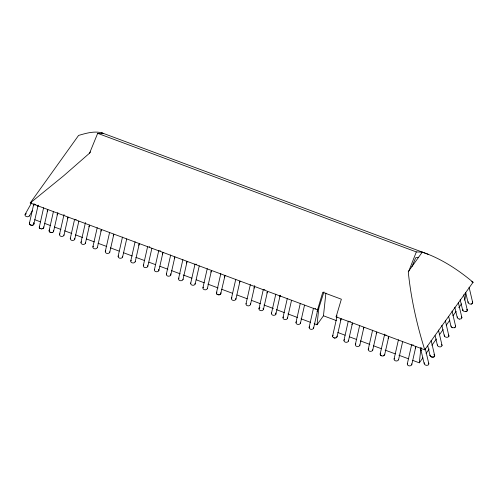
<?xml version="1.0" encoding="UTF-8"?>
<svg xmlns="http://www.w3.org/2000/svg" width="498" height="498" viewBox="0 0 498 498"><rect width="100%" height="100%" fill="white"/><g stroke="black" fill="none" stroke-linecap="round" stroke-linejoin="round"><path stroke-width="0.75" d="M29.556 215.248C29.426 217.819 24.078 216.904 25.087 214.426L31.66 202.698M425.236 348.519L428.846 363.857C428.753 366.721 422.59 365.115 424.701 362.718M431.094 340.339L434.704 355.678L434.517 356.444M438.452 330.05L442.062 345.388C441.882 347.76 437.319 347.224 437.425 344.94M444.421 336.144L444.471 334.961M448.916 336.194L445.318 320.457M451.431 327.136L451.014 325.953M452.041 311.063L455.651 326.402L454.699 327.74L452.371 327.709M459.212 319.131L457.394 318.017L457.438 316.846M462.779 310.484L462.841 309.295M465.817 311.599L463.495 311.188L462.667 309.669M466.788 311.225L467.292 310.522L467.161 309.719M471.22 304.041C469.907 304.39 467.454 303.388 468.245 301.744M472.708 302.566L472.515 303.35M420.972 347.598L421.047 350.443L424.19 363.808M29.438 223.322L29.475 224.187L30.135 224.891L31.835 225.283M33.341 224.841L33.939 223.664L33.559 222.874M39.261 227.399L43.612 207.741M41.658 228.943L43.214 228.451L43.762 227.325M43.544 228.121L43.643 226.914M50.952 232.572L49.464 231.863L49.115 230.667L53.46 211.426M49.109 231.066L49.626 229.952L49.115 230.667M53.392 231.807L53.529 230.586M64.018 214.526L59.499 234.508C59.318 236.737 63.209 237.191 63.962 235.261L68.064 217.128M63.962 235.261L63.999 234.851M74.613 219.276L70.268 238.517C70.087 240.746 73.978 241.194 74.731 239.27L78.833 221.137M74.731 239.27L74.65 238.449M85.463 222.513L80.95 242.489C80.769 244.717 84.66 245.172 85.413 243.242L89.516 225.115M85.413 243.242L85.451 242.831M97.222 227.686L92.871 246.927C92.69 249.156 96.581 249.61 97.334 247.68L101.436 229.547M97.334 247.68L97.371 247.269M109.628 232.305L105.277 251.546C105.097 253.775 108.987 254.229 109.741 252.299L113.843 234.166M109.741 252.299L109.778 251.888M122.471 237.085L118.119 256.327C117.939 258.555 121.829 259.004 122.583 257.08L126.685 238.947M122.583 257.08L122.502 256.258M135.095 241.785L130.744 261.027C130.563 263.249 134.454 263.703 135.207 261.774L139.309 243.647M135.207 261.774L135.244 261.363M147.657 246.46L143.312 265.702C143.131 267.93 147.016 268.378 147.775 266.455L151.871 248.321M147.775 266.455L147.688 265.633M158.75 250.587L154.399 269.829C154.218 272.057 158.109 272.512 158.868 270.582L162.964 252.449M158.868 270.582L158.52 269.387M170.671 255.026L166.326 274.267C166.139 276.496 170.03 276.944 170.789 275.021L174.885 256.887M170.789 275.021L170.441 273.819M182.884 259.57L178.533 278.812C178.352 281.04 182.243 281.488 182.996 279.565L187.099 261.431M182.996 279.565L183.034 279.154M195.023 264.089L190.672 283.331C190.491 285.559 194.382 286.008 195.135 284.084L199.237 265.951M195.135 284.084L195.054 283.262M207.255 268.64L202.904 287.881C202.723 290.11 206.614 290.558 207.367 288.635L211.469 270.501M207.367 288.635L207.405 288.224M220.863 293.658L220.851 292.743M235.772 279.254L231.421 298.495C231.24 300.724 235.131 301.178 235.89 299.248L239.986 281.115M235.89 299.248L235.803 298.427M250.338 284.675L245.993 303.917C245.807 306.146 249.697 306.6 250.457 304.67L254.727 285.784L253.924 288.143M250.457 304.67L250.37 303.848M263.311 289.506L258.96 308.748C258.779 310.976 262.67 311.424 263.43 309.501L267.526 291.367M263.43 309.501L263.081 308.299M275.799 294.15L271.447 313.391C271.267 315.62 275.157 316.074 275.917 314.145L280.181 295.258L279.832 296.553M275.917 314.145L275.562 312.949M287.315 298.439L282.97 317.68C282.783 319.909 286.674 320.357 287.433 318.434L291.529 300.3M287.433 318.434L287.346 317.612M300.319 303.276L295.968 322.517C295.787 324.746 299.678 325.2 300.437 323.27L304.533 305.137M300.437 323.27L300.35 322.449M313.472 308.175L309.121 327.416C308.941 329.645 312.831 330.093 313.591 328.17L317.861 309.283L317.058 311.636M313.591 328.17L313.503 327.348M332.508 336.542L336.934 316.846M337.009 336.885L336.965 336.019M348.289 321.129L343.944 340.371C343.757 342.599 347.648 343.054 348.407 341.124L352.503 322.99M348.407 341.124L348.32 340.308M359.687 325.375L355.335 344.616C355.155 346.838 359.046 347.293 359.799 345.363L363.901 327.236M359.799 345.363L359.836 344.952M372.591 330.174L368.24 349.415C368.059 351.644 371.95 352.098 372.709 350.169L376.805 332.035M372.709 350.169L372.741 349.758M380.211 353.873C379.675 356.244 383.858 356.873 384.637 354.85L388.733 336.723M384.637 354.85L384.711 354.215M398.437 339.792L394.086 359.033C393.906 361.262 397.796 361.716 398.549 359.786L402.652 341.653M398.549 359.786L398.587 359.375M411.647 344.709L407.296 363.951C407.115 366.179 411.006 366.634 411.765 364.704L415.861 346.571M411.765 364.704L411.678 363.889M33.989 205.244L34.15 203.732M314.132 323.688L317.039 324.771L318.826 308.106L323.955 291.859M317.039 324.771L323.463 315.794L325.897 293.067M412.767 360.396L419.316 362.83L420.935 347.685M465.723 292.83L465.076 298.887L464.18 300.145M33.74 204.13L29.388 223.372L29.625 222.936M33.858 224.125L38.128 205.238M43.731 227.735L47.827 209.602M53.579 231.421L57.849 212.534M220.819 273.57L216.468 292.812C216.269 294.555 218.678 295.14 219.973 294.536M225.034 275.431L220.676 294.044M341.149 318.708L337.053 336.841L336.057 337.862M384.686 334.121L380.167 354.103L380.727 353.157M37.773 206.533L38.178 205.188M317.525 309.912L322.766 292.282L341.36 299.205L336.125 316.834L424.75 349.82L473.1 282.254C459.511 270.906 444.608 260.877 428.112 254.26L101.748 132.792C94.004 130.874 86.011 133.265 78.578 135.425L30.229 202.985L317.525 309.912L318.826 308.106M30.229 202.985L63.607 175.844L89.609 153.116L97.683 133.333L103.615 133.545L101.748 132.792M424.75 349.82C416.845 324.59 411.037 298.651 408.316 272.338L416.334 251.926L422.267 252.137L428.112 254.26M411.927 266.592L415.712 257.759L418.6 257.261M47.198 211.208L47.677 210.15M57.046 214.887L57.531 213.823M67.429 218.734L67.884 217.67M88.881 226.715L89.335 225.656M100.801 231.153L101.256 230.095M113.208 235.772L113.662 234.707M138.674 245.246L139.129 244.188M162.336 254.055L162.784 252.99M174.256 258.487L174.705 257.429M186.464 263.031L186.918 261.973M210.835 272.107L211.289 271.043M224.33 277.125L224.853 275.973M239.357 282.721L239.806 281.656M266.897 292.967L267.345 291.909M340.476 320.357L340.968 319.249M351.874 324.596L352.323 323.538M363.266 328.836L363.721 327.777M376.177 333.641L376.625 332.583M388.104 338.323L388.596 337.034M415.232 348.177L415.681 347.118M448.922 336.181C448.132 337.868 445.355 337.557 444.428 336.131M467.105 310.908L467.28 310.534M33.721 224.461L33.908 224.075M59.499 234.508L60.015 233.792M70.268 238.517L70.455 238.131M80.95 242.489L81.46 241.773M92.871 246.927L93.381 246.211M105.277 251.546L105.794 250.83M118.119 256.327L118.306 255.941M130.744 261.027L131.26 260.305M143.312 265.702L143.822 264.986M154.399 269.829L154.592 269.443M166.326 274.267L166.513 273.881M178.533 278.812L179.05 278.096M190.672 283.331L190.859 282.945M202.904 287.881L203.421 287.165M216.655 292.426C215.453 294.505 219.151 295.65 220.421 294.281M231.421 298.495L231.937 297.779M245.993 303.917L246.18 303.531M258.96 308.748L259.153 308.362M271.447 313.391L271.634 313.005M282.97 317.68L283.48 316.958M295.968 322.517L296.484 321.801M309.121 327.416L309.638 326.694M332.546 336.131L332.77 335.702M343.944 340.371L344.454 339.655M355.335 344.616L355.846 343.894M368.24 349.415L368.757 348.7M384.68 354.626L383.192 355.765M394.086 359.033L394.597 358.317M407.296 363.951L407.482 363.565M29.363 216.02L32.389 210.629M89.609 153.116L90.424 151.977M336.125 316.834L336.984 315.626M408.26 271.709L422.267 252.137M419.316 362.83L422.908 357.819M426.045 353.431L429.189 349.042M431.878 345.282L436.366 339.007M439.504 334.625L443.096 329.608M446.233 325.219L449.825 320.202M452.962 315.813L456.106 311.424M458.795 307.664L461.49 303.905M53.423 231.794L52.62 232.398M216.586 292.519L216.979 292.089M220.353 294.374L220.745 293.945M332.732 335.745L333.062 335.415M380.354 353.717L380.684 353.381M25.087 214.426L26.388 213.723M472.197 303.662L472.521 303.338M434.194 356.761L434.717 356.033L434.3 354.856M421.439 350.542L421.047 350.443M32.899 225.102L33.391 224.791M42.803 228.719L43.245 228.458M259.477 308.025L259.919 307.77M336.536 337.557L334.942 338.092L333.293 337.65M471.749 303.905L472.204 303.656M466.8 311.206L465.804 311.611M454.705 327.728L455.147 327.491M433.752 357.004L434.225 356.724M32.37 225.264L32.949 225.052M52.091 232.56L52.657 232.385M471.214 304.054L471.762 303.898M433.783 356.96L432.015 357.141M31.785 225.326L32.42 225.214M51.506 232.628L52.122 232.554M433.248 357.11L431.43 356.979M41.689 228.949L40.008 228.501M50.914 232.578L51.543 232.616M334.388 337.999L334.98 338.042M459.212 319.137L461.397 318.757L461.901 317.668L458.291 302.33M35.314 204.41L35.875 204.56M149.232 246.747L149.798 246.896M31.243 225.233L29.793 224.517L29.407 223.733M315.047 308.455L315.614 308.611M349.864 321.415L350.43 321.565M97.683 133.333L416.334 251.926M471.643 281.712L473.1 282.254M323.463 315.794L336.337 320.581M34.717 219.693L40.537 221.859M44.901 223.484L50.721 225.65M54.363 227.001L60.912 229.441M64.547 230.792L71.824 233.5M75.459 234.857L82.736 237.565M86.378 238.922L94.383 241.897M98.019 243.254L106.753 246.504M110.388 247.855L119.122 251.104M123.485 252.729L132.219 255.978M135.854 257.335L144.588 260.585M148.958 262.209L155.507 264.65M159.87 266.274L167.876 269.25M171.511 270.607L180.245 273.856M183.152 274.94L191.886 278.189M196.249 279.814L204.255 282.789M207.896 284.146L218.08 287.937M221.722 289.288L232.634 293.353M236.998 294.978L247.189 298.769M251.552 300.394L260.286 303.643M263.921 305L273.383 308.517M276.297 309.6L284.296 312.582M287.937 313.933L297.393 317.456M301.035 318.807L310.491 322.33M337.818 332.502L345.095 335.21M349.465 336.835L356.736 339.543M360.378 340.9L369.84 344.417M373.475 345.774L381.48 348.749M385.116 350.106L395.306 353.897M398.942 355.248L408.404 358.772M452.377 327.703L451.431 327.13M427.776 345.973L430.048 355.622L431.455 356.935M412.724 344.753L413.222 344.996M385.595 334.899L386.093 335.142M264.394 289.543L264.886 289.786M196.1 264.127L196.598 264.37M380.958 355.391L381.456 355.634M159.833 250.625L160.325 250.874M75.696 219.313L76.188 219.556M50.385 232.423L49.234 231.477M433.876 354.532L434.704 355.678M430.515 356.363L430.932 356.686M333.33 337.607L332.552 336.499M39.616 228.184L40.039 228.507M472.272 301.794L472.702 302.579L469.091 287.24M466.869 309.345L467.292 310.136L463.682 294.797M461.465 316.89L461.901 317.674M448.505 335.005L448.935 335.795M441.626 344.61L442.062 345.388M428.411 363.079L428.846 363.857M380.565 355.068L380.179 354.283M39.641 228.184L39.23 227.393M33.503 222.923L33.889 223.714M455.508 326.003L455.645 326.408M465.773 292.874L468.045 302.529M460.189 299.69L462.636 310.086M454.799 307.222L457.251 317.618M448.723 316.697L450.995 326.352M441.826 325.35L444.278 335.745M435.134 335.683L437.412 345.338M430.067 355.223L430.048 355.622L430.091 355.186M39.454 226.596L39.261 226.982L39.479 226.602"/></g></svg>
